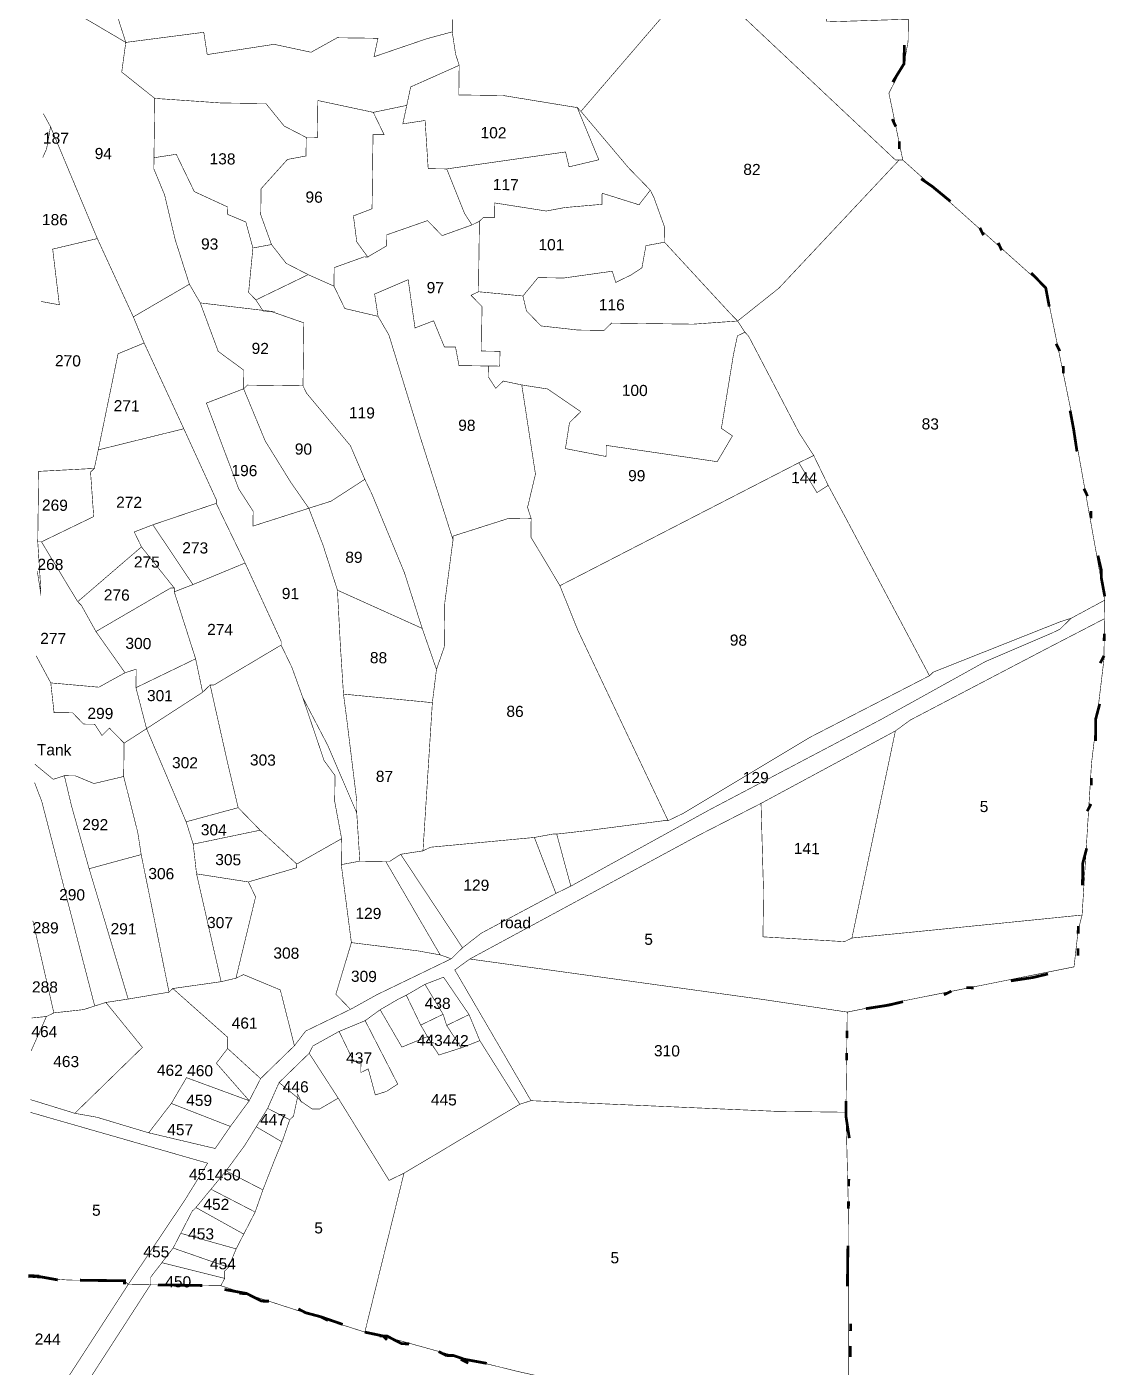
# Model space of a CAD drawing. Header units: metres. Extents: x 259177 to 277314, y 2171367 to 2185445.
# Drawn here: x 264188 to 265342, y 2178125 to 2179559 of the extents above; entities that cross this region are included whole.
import ezdxf

# ---------------------------------------------------------------- set-up
doc = ezdxf.new("R2010")
doc.units = ezdxf.units.M
doc.header["$MEASUREMENT"] = 0
for name, color, linetype in [('SURVEY NO.', 7, 'Continuous'), ('SURVEY PLOT BOUNDARY', 35, 'Continuous'), ('VILLAGE BOUNDARY', 212, 'Continuous')]:
    doc.layers.add(name, color=color, linetype=linetype)
doc.styles.add('PDF Arial', font='arial.ttf')

# ---------------------------------------------------------------- blocks, each defined once
blk = doc.blocks.new('FEWEWFEWQT')
at = {"layer": 'SURVEY PLOT BOUNDARY', "lineweight": 18, "const_width": 0.001}
for points in [[(282132.3774, 2174215.2169), (282132.404, 2174215.1369), (282132.2641, 2174215.2169), (282132.404, 2174215.1369), (282132.3974, 2174215.0835), (282132.4574, 2174215.0369), (282132.4574, 2174214.9102), (282132.4774, 2174214.8635), (282132.4974, 2174214.7835), (282132.524, 2174214.7035), (282132.424, 2174214.6435), (282132.3574, 2174214.7835), (282132.2707, 2174214.9835), (282132.2574, 2174215.0069), (282132.2707, 2174214.9835), (282132.2641, 2174214.9435), (282132.2574, 2174214.928), (282132.2641, 2174214.9435), (282132.2707, 2174214.9835), (282132.3574, 2174214.7835), (282132.2774, 2174214.7635), (282132.2907, 2174214.6635), (282132.2574, 2174214.6691), (282132.2907, 2174214.6635), (282132.2774, 2174214.7635), (282132.3574, 2174214.7835), (282132.424, 2174214.6435), (282132.444, 2174214.5968), (282132.3974, 2174214.5768), (282132.3641, 2174214.4035), (282132.3574, 2174214.3701), (282132.2574, 2174214.3635), (282132.2574, 2174214.2368), (282132.2641, 2174214.1501), (282132.2574, 2174214.2368), (282132.2641, 2174214.2368), (282132.3307, 2174214.1301), (282132.3374, 2174214.1235), (282132.3641, 2174214.0768), (282132.4174, 2174214.0034), (282132.3707, 2174213.9768), (282132.2841, 2174213.9834), (282132.2574, 2174214.0315), (282132.2841, 2174213.9834), (282132.2907, 2174213.9301), (282132.3241, 2174213.9301), (282132.3441, 2174213.9101), (282132.3641, 2174213.9101), (282132.3774, 2174213.8901), (282132.3907, 2174213.9034), (282132.4174, 2174213.8768), (282132.4174, 2174213.8168), (282132.3641, 2174213.8034), (282132.3307, 2174213.8168), (282132.3107, 2174213.8168), (282132.2907, 2174213.8101), (282132.2574, 2174213.8368), (282132.2907, 2174213.8101), (282132.3107, 2174213.8168), (282132.3241, 2174213.7634), (282132.3574, 2174213.6501), (282132.4307, 2174213.4167), (282132.3907, 2174213.4101), (282132.3707, 2174213.4034), (282132.2707, 2174213.7701), (282132.2574, 2174213.8034), (282132.2707, 2174213.7701), (282132.3707, 2174213.4034), (282132.3507, 2174213.3967), (282132.2974, 2174213.3901), (282132.2574, 2174213.5554), (282132.2974, 2174213.3901), (282132.2841, 2174213.3834), (282132.2574, 2174213.3804), (282132.2841, 2174213.3834), (282132.2574, 2174213.3212), (282132.2841, 2174213.3834), (282132.2974, 2174213.3901), (282132.3507, 2174213.3967), (282132.3907, 2174213.4101), (282132.4574, 2174213.3301), (282132.3374, 2174213.21), (282132.2574, 2174213.2336), (282132.3374, 2174213.21), (282132.3774, 2174213.2034), (282132.4707, 2174213.1767), (282132.5907, 2174213.15), (282132.6174, 2174213.19), (282132.6507, 2174213.2367), (282132.6707, 2174213.2767), (282132.684, 2174213.2901), (282132.7307, 2174213.3367), (282132.7507, 2174213.3634), (282132.8307, 2174213.4034), (282132.8773, 2174213.4301), (282133.0107, 2174213.4967), (282133.0307, 2174213.5167), (282133.064, 2174213.5434), (282133.1973, 2174213.6167), (282133.224, 2174213.6301), (282133.4706, 2174213.7701), (282133.7773, 2174213.9368), (282133.9639, 2174214.0435), (282134.0839, 2174214.0968), (282134.0973, 2174214.1035), (282134.1173, 2174214.1235), (282134.1772, 2174214.1568), (282134.1772, 2174214.1235), (282134.0773, 2174214.0701), (282133.8306, 2174213.9368), (282133.8039, 2174213.9168), (282133.564, 2174213.7834), (282133.4506, 2174213.7234), (282133.044, 2174213.4967), (282133.0173, 2174213.4767), (282133.0573, 2174213.4101), (282133.1573, 2174213.2434), (282133.1373, 2174213.2367), (282133.064, 2174213.3501), (282133.044, 2174213.3967), (282132.9973, 2174213.4634), (282132.964, 2174213.4501), (282132.9307, 2174213.4301), (282132.9173, 2174213.4234), (282132.884, 2174213.4034), (282132.8573, 2174213.3834), (282132.8107, 2174213.3634), (282132.764, 2174213.3367), (282132.7574, 2174213.3234), (282132.704, 2174213.2701), (282132.684, 2174213.2234), (282132.664, 2174213.19), (282132.644, 2174213.1567), (282132.6107, 2174213.11), (282132.584, 2174213.0767), (282132.5574, 2174213.0434), (282132.5507, 2174213.0367), (282132.5307, 2174212.9967), (282132.5174, 2174212.97), (282132.4974, 2174212.9434), (282132.4774, 2174212.9167), (282132.4774, 2174212.9034), (282132.4374, 2174212.9034), (282132.4307, 2174212.91), (282132.4374, 2174212.9034), (282132.5374, 2174213.0567), (282132.5774, 2174213.1234), (282132.2574, 2174213.2107), (282132.5774, 2174213.1234), (282132.5374, 2174213.0567), (282132.4374, 2174212.9034), (282132.4307, 2174212.91), (282132.3307, 2174212.91), (282132.2574, 2174212.9141), (282132.3307, 2174212.91), (282132.4307, 2174212.91), (282132.4374, 2174212.9034), (282132.3241, 2174212.7233)], [(282132.3241, 2174212.7233), (282132.4374, 2174212.9034), (282132.4774, 2174212.9034), (282132.2974, 2174212.6167)], [(282132.9907, 2174215.1835), (282132.9907, 2174215.1635), (282132.944, 2174215.1502), (282132.8507, 2174215.1169), (282132.8573, 2174215.1502), (282132.784, 2174215.1502), (282132.7374, 2174215.1235), (282132.6707, 2174215.1369), (282132.5507, 2174215.1169), (282132.544, 2174215.1569), (282132.404, 2174215.1369), (282132.3774, 2174215.2169)]]:
    blk.add_lwpolyline(points, dxfattribs=at)
for points in [[(282133.4306, 2174215.2702), (282133.224, 2174215.0235), (282133.2173, 2174215.0302), (282133.084, 2174215.0502), (282133.004, 2174215.0502), (282133.004, 2174215.1035), (282132.9973, 2174215.1235), (282132.9907, 2174215.1635), (282132.9907, 2174215.1835), (282132.9973, 2174215.2502), (282133.0307, 2174215.2436), (282133.0907, 2174215.2569), (282133.0907, 2174215.2969), (282133.0907, 2174215.3036), (282133.1573, 2174215.4569), (282133.184, 2174215.5302), (282133.1973, 2174215.5302), (282133.3173, 2174215.3902)], [(282133.8439, 2174215.3769), (282133.7839, 2174215.3902), (282133.7639, 2174215.3036), (282133.6573, 2174215.2969), (282133.664, 2174215.1902), (282133.8106, 2174215.1969), (282133.8106, 2174215.1569), (282133.8039, 2174215.1169), (282133.7773, 2174215.0635), (282133.8039, 2174214.9435), (282133.7973, 2174214.9435), (282133.7906, 2174214.9435), (282133.4706, 2174215.2369), (282133.4373, 2174215.2702), (282133.5306, 2174215.3369), (282133.544, 2174215.3502), (282133.664, 2174215.4436), (282133.6573, 2174215.3902), (282133.8039, 2174215.4102), (282133.8773, 2174215.4236), (282133.8773, 2174215.4969), (282133.9173, 2174215.4102), (282133.8973, 2174215.4102), (282133.8573, 2174215.4036)], [(282133.4373, 2174215.2702), (282133.4706, 2174215.2369), (282133.7906, 2174214.9435), (282133.7973, 2174214.9435), (282133.584, 2174214.7102), (282133.5106, 2174214.6502), (282133.4973, 2174214.6635), (282133.3773, 2174214.7902), (282133.3773, 2174214.8168), (282133.3573, 2174214.8702), (282133.3506, 2174214.8835), (282133.3106, 2174214.9235), (282133.224, 2174215.0235), (282133.4306, 2174215.2702)], [(282132.3974, 2174215.0835), (282132.404, 2174215.1369), (282132.544, 2174215.1569), (282132.5507, 2174215.1169), (282132.6707, 2174215.1369), (282132.7374, 2174215.1235), (282132.784, 2174215.1502), (282132.8573, 2174215.1502), (282132.8507, 2174215.1169), (282132.944, 2174215.1502), (282132.9907, 2174215.1635), (282132.9973, 2174215.1235), (282133.004, 2174215.1035), (282132.9173, 2174215.0635), (282132.9107, 2174215.0302), (282132.8507, 2174215.0169), (282132.7507, 2174215.0369), (282132.7507, 2174214.9702), (282132.7307, 2174214.9702), (282132.6907, 2174214.9902), (282132.6574, 2174215.0302), (282132.5774, 2174215.0302), (282132.4574, 2174215.0369)], [(282133.2173, 2174215.0302), (282133.2573, 2174214.9369), (282133.204, 2174214.9235), (282133.1973, 2174214.9502), (282132.984, 2174214.9169), (282132.9507, 2174214.9169), (282132.944, 2174215.0035), (282132.904, 2174214.9969), (282132.9107, 2174215.0302), (282132.9173, 2174215.0635), (282133.004, 2174215.1035), (282133.004, 2174215.0502), (282133.084, 2174215.0502)], [(282132.7307, 2174214.9702), (282132.7307, 2174214.9369), (282132.6974, 2174214.9302), (282132.6507, 2174214.8769), (282132.6507, 2174214.8302), (282132.6707, 2174214.7768), (282132.6374, 2174214.7702), (282132.624, 2174214.8168), (282132.5907, 2174214.8302), (282132.5907, 2174214.8435), (282132.5307, 2174214.8702), (282132.4974, 2174214.9369), (282132.4574, 2174214.9302), (282132.4574, 2174215.0369), (282132.5774, 2174215.0302), (282132.6574, 2174215.0302), (282132.6907, 2174214.9902)], [(282132.6507, 2174214.8302), (282132.6507, 2174214.8769), (282132.6974, 2174214.9302), (282132.7307, 2174214.9369), (282132.7307, 2174214.9702), (282132.7507, 2174214.9702), (282132.7507, 2174215.0369), (282132.8507, 2174215.0169), (282132.8707, 2174214.9769), (282132.8507, 2174214.9769), (282132.8507, 2174214.8435), (282132.8174, 2174214.8302), (282132.824, 2174214.7835), (282132.844, 2174214.7568), (282132.8373, 2174214.7568), (282132.784, 2174214.7368), (282132.784, 2174214.7035), (282132.7374, 2174214.7235), (282132.6974, 2174214.7435), (282132.6707, 2174214.7768)], [(282132.8174, 2174214.8302), (282132.8507, 2174214.8435), (282132.8507, 2174214.9769), (282132.8707, 2174214.9769), (282132.8507, 2174215.0169), (282132.9107, 2174215.0302), (282132.904, 2174214.9969), (282132.944, 2174215.0035), (282132.9507, 2174214.9169), (282132.984, 2174214.9169), (282133.0173, 2174214.8369), (282133.0307, 2174214.8168), (282132.9773, 2174214.7968), (282132.9507, 2174214.8235), (282132.8773, 2174214.7968), (282132.8773, 2174214.7768), (282132.844, 2174214.7568), (282132.824, 2174214.7835)], [(282132.984, 2174214.9169), (282133.1973, 2174214.9502), (282133.204, 2174214.9235), (282133.2573, 2174214.9369), (282133.2173, 2174215.0302), (282133.224, 2174215.0235), (282133.3106, 2174214.9235), (282133.3506, 2174214.8835), (282133.3306, 2174214.8569), (282133.264, 2174214.8769), (282133.264, 2174214.8569), (282133.1973, 2174214.8502), (282133.164, 2174214.8435), (282133.0707, 2174214.8569), (282133.0707, 2174214.8302), (282133.0507, 2174214.8302), (282133.044, 2174214.8235), (282133.0307, 2174214.8168), (282133.0173, 2174214.8369)], [(282133.8039, 2174214.9435), (282134.0639, 2174214.7168), (282134.1106, 2174214.5035), (282134.1772, 2174214.1568), (282134.1173, 2174214.1235), (282134.0973, 2174214.1168), (282133.8706, 2174214.0234), (282133.8639, 2174214.0168), (282133.7106, 2174214.2968), (282133.6773, 2174214.3568), (282133.6506, 2174214.4101), (282133.624, 2174214.4502), (282133.5306, 2174214.6235), (282133.524, 2174214.6302), (282133.5106, 2174214.6502), (282133.584, 2174214.7102), (282133.7973, 2174214.9435)], [(282132.6374, 2174214.7702), (282132.6307, 2174214.6902), (282132.644, 2174214.6768), (282132.6574, 2174214.6568), (282132.6707, 2174214.6568), (282132.544, 2174214.6702), (282132.524, 2174214.7035), (282132.4974, 2174214.7835), (282132.4774, 2174214.8635), (282132.4574, 2174214.9102), (282132.4574, 2174214.9302), (282132.4974, 2174214.9369), (282132.5307, 2174214.8702), (282132.5907, 2174214.8435), (282132.5907, 2174214.8302), (282132.624, 2174214.8168)], [(282133.3773, 2174214.7902), (282133.344, 2174214.7835), (282133.3373, 2174214.7435), (282133.3173, 2174214.7302), (282133.2906, 2174214.7168), (282133.284, 2174214.7368), (282133.1973, 2174214.7235), (282133.1507, 2174214.7235), (282133.124, 2174214.6902), (282133.044, 2174214.6968), (282133.044, 2174214.7435), (282133.044, 2174214.8102), (282133.044, 2174214.8235), (282133.0507, 2174214.8302), (282133.0707, 2174214.8302), (282133.0707, 2174214.8569), (282133.164, 2174214.8435), (282133.1973, 2174214.8502), (282133.264, 2174214.8569), (282133.264, 2174214.8769), (282133.3306, 2174214.8569), (282133.3506, 2174214.8835), (282133.3573, 2174214.8702), (282133.3773, 2174214.8168)], [(282133.0307, 2174214.8168), (282133.044, 2174214.8235), (282133.044, 2174214.8102), (282133.044, 2174214.7435), (282133.044, 2174214.6968), (282133.0307, 2174214.6902), (282133.0507, 2174214.6702), (282133.0507, 2174214.6502), (282133.0507, 2174214.5902), (282133.084, 2174214.5902), (282133.084, 2174214.5635), (282133.064, 2174214.5635), (282133.0107, 2174214.5635), (282133.004, 2174214.5968), (282132.984, 2174214.5968), (282132.964, 2174214.6435), (282132.9307, 2174214.6302), (282132.9173, 2174214.7168), (282132.8573, 2174214.6902), (282132.864, 2174214.6502), (282132.804, 2174214.6635), (282132.784, 2174214.7035), (282132.784, 2174214.7368), (282132.8373, 2174214.7568), (282132.844, 2174214.7568), (282132.8773, 2174214.7768), (282132.8773, 2174214.7968), (282132.9507, 2174214.8235), (282132.9773, 2174214.7968)], [(282132.6307, 2174214.6902), (282132.6374, 2174214.7702), (282132.6707, 2174214.7768), (282132.6974, 2174214.7435), (282132.7374, 2174214.7235), (282132.644, 2174214.6768)], [(282133.124, 2174214.6902), (282133.1507, 2174214.7235), (282133.1973, 2174214.7235), (282133.284, 2174214.7368), (282133.2906, 2174214.7168), (282133.3173, 2174214.7302), (282133.3373, 2174214.7435), (282133.344, 2174214.7835), (282133.3773, 2174214.7902), (282133.4973, 2174214.6635), (282133.5106, 2174214.6502), (282133.4306, 2174214.6435), (282133.284, 2174214.6435), (282133.2706, 2174214.6302), (282133.224, 2174214.6302), (282133.1573, 2174214.6368), (282133.1307, 2174214.6635)], [(282132.7374, 2174214.7235), (282132.784, 2174214.7035), (282132.804, 2174214.6635), (282132.864, 2174214.6502), (282132.884, 2174214.6168), (282132.944, 2174214.4302), (282133.004, 2174214.2501), (282132.9907, 2174214.1368), (282132.9907, 2174214.0568), (282132.9773, 2174214.0168), (282132.9507, 2174214.0901), (282132.9173, 2174214.1901), (282132.8573, 2174214.3301), (282132.844, 2174214.3568), (282132.8174, 2174214.4168), (282132.7374, 2174214.5102), (282132.7307, 2174214.5235), (282132.7307, 2174214.5368), (282132.7307, 2174214.6368), (282132.6707, 2174214.6568), (282132.6574, 2174214.6568), (282132.644, 2174214.6768)], [(282132.544, 2174214.6702), (282132.5774, 2174214.5835), (282132.624, 2174214.5502), (282132.624, 2174214.5168), (282132.5574, 2174214.4902), (282132.6174, 2174214.3368), (282132.644, 2174214.2968), (282132.644, 2174214.2701), (282132.744, 2174214.3035), (282132.7707, 2174214.2368), (282132.7974, 2174214.1568), (282132.804, 2174214.0568), (282132.8107, 2174213.9701), (282132.8174, 2174213.9234), (282132.8373, 2174213.7768), (282132.8373, 2174213.7568), (282132.784, 2174213.8768), (282132.7374, 2174213.9634), (282132.7174, 2174214.0168), (282132.6974, 2174214.0568), (282132.6974, 2174214.0635), (282132.6307, 2174214.2035), (282132.5774, 2174214.3101), (282132.5774, 2174214.3168), (282132.5174, 2174214.4435), (282132.444, 2174214.5968), (282132.424, 2174214.6435), (282132.524, 2174214.7035)], [(282132.8573, 2174214.6902), (282132.9173, 2174214.7168), (282132.9307, 2174214.6302), (282132.964, 2174214.6435), (282132.984, 2174214.5968), (282133.004, 2174214.5968), (282133.0107, 2174214.5635), (282133.064, 2174214.5635), (282133.064, 2174214.5435), (282133.0773, 2174214.5235), (282133.0907, 2174214.5368), (282133.124, 2174214.5302), (282133.1507, 2174214.3701), (282133.1373, 2174214.3101), (282133.144, 2174214.2901), (282133.104, 2174214.2901), (282133.004, 2174214.2568), (282133.004, 2174214.2501), (282132.944, 2174214.4302), (282132.884, 2174214.6168), (282132.864, 2174214.6502)], [(282133.0307, 2174214.6902), (282133.044, 2174214.6968), (282133.124, 2174214.6902), (282133.1307, 2174214.6635), (282133.1573, 2174214.6368), (282133.224, 2174214.6302), (282133.2706, 2174214.6302), (282133.284, 2174214.6435), (282133.4306, 2174214.6435), (282133.5106, 2174214.6502), (282133.524, 2174214.6302), (282133.5106, 2174214.6235), (282133.504, 2174214.5902), (282133.484, 2174214.4568), (282133.504, 2174214.4435), (282133.4773, 2174214.3968), (282133.2773, 2174214.4235), (282133.2773, 2174214.4035), (282133.204, 2174214.4168), (282133.2107, 2174214.4635), (282133.2307, 2174214.4835), (282133.1707, 2174214.5235), (282133.124, 2174214.5302), (282133.0907, 2174214.5368), (282133.0773, 2174214.5235), (282133.064, 2174214.5435), (282133.064, 2174214.5635), (282133.084, 2174214.5635), (282133.084, 2174214.5902), (282133.0507, 2174214.5902), (282133.0507, 2174214.6502), (282133.0507, 2174214.6702)], [(282132.544, 2174214.6702), (282132.6707, 2174214.6568), (282132.7307, 2174214.6368), (282132.7307, 2174214.5368), (282132.7307, 2174214.5235), (282132.6307, 2174214.5235), (282132.624, 2174214.5168), (282132.624, 2174214.5502), (282132.5774, 2174214.5835)], [(282133.6506, 2174214.4101), (282133.624, 2174214.3968), (282133.1973, 2174214.1701), (282133.144, 2174214.2568), (282133.144, 2174214.2901), (282133.1373, 2174214.3101), (282133.1507, 2174214.3701), (282133.124, 2174214.5302), (282133.1707, 2174214.5235), (282133.2307, 2174214.4835), (282133.2107, 2174214.4635), (282133.204, 2174214.4168), (282133.2773, 2174214.4035), (282133.2773, 2174214.4235), (282133.4773, 2174214.3968), (282133.504, 2174214.4435), (282133.484, 2174214.4568), (282133.504, 2174214.5902), (282133.5106, 2174214.6235), (282133.524, 2174214.6302), (282133.5306, 2174214.6235), (282133.624, 2174214.4502)], [(282132.3641, 2174214.4035), (282132.3974, 2174214.5768), (282132.444, 2174214.5968), (282132.5174, 2174214.4435)], [(282132.5574, 2174214.4902), (282132.624, 2174214.5168), (282132.664, 2174214.4235), (282132.7107, 2174214.3501), (282132.744, 2174214.3035), (282132.644, 2174214.2701), (282132.644, 2174214.2968), (282132.6174, 2174214.3368)], [(282132.624, 2174214.5168), (282132.6307, 2174214.5235), (282132.7307, 2174214.5235), (282132.7374, 2174214.5102), (282132.8174, 2174214.4168), (282132.844, 2174214.3568), (282132.784, 2174214.3168), (282132.744, 2174214.3035), (282132.7107, 2174214.3501), (282132.664, 2174214.4235)], [(282132.5774, 2174214.3101), (282132.464, 2174214.2701), (282132.4307, 2174214.2568), (282132.444, 2174214.2301), (282132.3307, 2174214.1301), (282132.2641, 2174214.2368), (282132.3574, 2174214.2835), (282132.3507, 2174214.3635), (282132.3574, 2174214.3701), (282132.3641, 2174214.4035), (282132.5174, 2174214.4435), (282132.5774, 2174214.3168)], [(282133.624, 2174214.3968), (282133.6506, 2174214.4101), (282133.6773, 2174214.3568), (282133.6573, 2174214.3435)], [(282133.6773, 2174214.3568), (282133.7106, 2174214.2968), (282133.8639, 2174214.0168), (282133.6506, 2174213.9034), (282133.424, 2174213.7634), (282133.3973, 2174213.7501), (282133.2307, 2174214.0901), (282133.1973, 2174214.1701), (282133.624, 2174214.3968), (282133.6573, 2174214.3435)], [(282132.2641, 2174214.2368), (282132.2574, 2174214.2368), (282132.2574, 2174214.3635), (282132.3574, 2174214.3701), (282132.3507, 2174214.3635), (282132.3574, 2174214.2835)], [(282132.744, 2174214.3035), (282132.784, 2174214.3168), (282132.844, 2174214.3568), (282132.8573, 2174214.3301), (282132.9173, 2174214.1901), (282132.9507, 2174214.0901), (282132.7974, 2174214.1568), (282132.7707, 2174214.2368)], [(282132.464, 2174214.2701), (282132.5774, 2174214.3101), (282132.6307, 2174214.2035), (282132.5374, 2174214.1635)], [(282133.144, 2174214.2901), (282133.144, 2174214.2568), (282133.1973, 2174214.1701), (282133.2307, 2174214.0901), (282133.3973, 2174213.7501), (282133.3906, 2174213.7501), (282133.2507, 2174213.7301), (282133.1973, 2174213.7234), (282133.1907, 2174213.7234), (282133.1573, 2174213.7168), (282132.9707, 2174213.6968), (282132.9573, 2174213.6901), (282132.9707, 2174213.9568), (282132.9773, 2174214.0168), (282132.9907, 2174214.0568), (282132.9907, 2174214.1368), (282133.004, 2174214.2501), (282133.004, 2174214.2568), (282133.104, 2174214.2901)], [(282132.4307, 2174214.2568), (282132.464, 2174214.2701), (282132.5374, 2174214.1635), (282132.504, 2174214.1501), (282132.504, 2174214.1568), (282132.444, 2174214.2301)], [(282132.504, 2174214.1568), (282132.4974, 2174214.1568), (282132.3641, 2174214.0768), (282132.3374, 2174214.1235), (282132.3307, 2174214.1301), (282132.444, 2174214.2301)], [(282132.6974, 2174214.0568), (282132.5774, 2174213.9834), (282132.5707, 2174213.9834), (282132.5574, 2174213.9701), (282132.544, 2174214.0301), (282132.504, 2174214.1501), (282132.5374, 2174214.1635), (282132.6307, 2174214.2035), (282132.6974, 2174214.0635)], [(282132.2641, 2174214.1501), (282132.2641, 2174214.1435), (282132.2574, 2174214.1835), (282132.2641, 2174214.1435)], [(282132.504, 2174214.1568), (282132.504, 2174214.1501), (282132.544, 2174214.0301), (282132.4374, 2174213.9768), (282132.4374, 2174214.0101), (282132.4174, 2174214.0034), (282132.3641, 2174214.0768), (282132.4974, 2174214.1568)], [(282132.9507, 2174214.0901), (282132.9773, 2174214.0168), (282132.9707, 2174213.9568), (282132.8107, 2174213.9701), (282132.804, 2174214.0568), (282132.7974, 2174214.1568)], [(282134.0839, 2174214.0968), (282133.9639, 2174214.0435), (282133.7773, 2174213.9368), (282133.4706, 2174213.7701), (282133.224, 2174213.6301), (282133.1973, 2174213.7234), (282133.2507, 2174213.7301), (282133.3906, 2174213.7501), (282133.3973, 2174213.7501), (282133.424, 2174213.7634), (282133.6506, 2174213.9034), (282133.8639, 2174214.0168), (282133.8706, 2174214.0234), (282134.0973, 2174214.1168), (282134.1173, 2174214.1235), (282134.0973, 2174214.1035)], [(282134.1439, 2174213.5901), (282133.8506, 2174213.5567), (282133.7306, 2174213.5434), (282133.8039, 2174213.9168), (282133.8306, 2174213.9368), (282134.0773, 2174214.0701), (282134.1772, 2174214.1235), (282134.1772, 2174214.0901), (282134.1772, 2174214.0501), (282134.1573, 2174213.8634)], [(282132.7374, 2174213.9634), (282132.7774, 2174213.8501), (282132.7974, 2174213.8234), (282132.7974, 2174213.7768), (282132.8107, 2174213.7101), (282132.7307, 2174213.6634), (282132.664, 2174213.7234), (282132.6507, 2174213.7368), (282132.624, 2174213.7634), (282132.604, 2174213.8434), (282132.5707, 2174213.9834), (282132.5774, 2174213.9834), (282132.6974, 2174214.0568), (282132.7174, 2174214.0168)], [(282132.5574, 2174213.9701), (282132.4574, 2174213.9034), (282132.4374, 2174213.9768), (282132.544, 2174214.0301)], [(282132.4374, 2174213.9768), (282132.4574, 2174213.9034), (282132.4174, 2174213.8768), (282132.3907, 2174213.9034), (282132.3774, 2174213.8901), (282132.3641, 2174213.9101), (282132.3441, 2174213.9101), (282132.3241, 2174213.9301), (282132.2907, 2174213.9301), (282132.2841, 2174213.9834), (282132.3707, 2174213.9768), (282132.4174, 2174214.0034), (282132.4374, 2174214.0101)], [(282132.624, 2174213.7634), (282132.5307, 2174213.7368), (282132.4574, 2174213.9034), (282132.5574, 2174213.9701), (282132.5707, 2174213.9834), (282132.604, 2174213.8434)], [(282132.8373, 2174213.7568), (282132.844, 2174213.6701), (282132.8107, 2174213.6634), (282132.8107, 2174213.6701), (282132.8107, 2174213.7101), (282132.7974, 2174213.7768), (282132.7974, 2174213.8234), (282132.7774, 2174213.8501), (282132.7374, 2174213.9634), (282132.784, 2174213.8768)], [(282132.9707, 2174213.9568), (282132.9573, 2174213.6901), (282132.9173, 2174213.6834), (282132.8973, 2174213.6701), (282132.8907, 2174213.6701), (282132.844, 2174213.6701), (282132.8373, 2174213.7568), (282132.8373, 2174213.7768), (282132.8174, 2174213.9234), (282132.8107, 2174213.9701)], [(282132.5307, 2174213.7368), (282132.544, 2174213.6968), (282132.5507, 2174213.6434), (282132.5974, 2174213.4501), (282132.5107, 2174213.4367), (282132.504, 2174213.4301), (282132.4507, 2174213.6768), (282132.444, 2174213.7168), (282132.4174, 2174213.8168), (282132.4174, 2174213.8768), (282132.4574, 2174213.9034)], [(282133.564, 2174213.7834), (282133.8039, 2174213.9168), (282133.7306, 2174213.5434), (282133.7173, 2174213.5367), (282133.5706, 2174213.5434), (282133.5706, 2174213.6234)], [(282132.3107, 2174213.8168), (282132.3307, 2174213.8168), (282132.3641, 2174213.8034), (282132.4174, 2174213.8168), (282132.444, 2174213.7168), (282132.4507, 2174213.6768), (282132.3574, 2174213.6501), (282132.3241, 2174213.7634)], [(282133.7306, 2174213.5434), (282133.8506, 2174213.5567), (282134.1439, 2174213.5901), (282134.1373, 2174213.5634), (282134.1306, 2174213.4967), (282133.7239, 2174213.4101), (282133.5773, 2174213.4301), (282133.044, 2174213.4967), (282133.4506, 2174213.7234), (282133.564, 2174213.7834), (282133.5706, 2174213.6234), (282133.5706, 2174213.5434), (282133.7173, 2174213.5367)], [(282132.5307, 2174213.7368), (282132.624, 2174213.7634), (282132.6507, 2174213.7368), (282132.664, 2174213.7234), (282132.544, 2174213.6968)], [(282132.544, 2174213.6968), (282132.664, 2174213.7234), (282132.7307, 2174213.6634), (282132.7307, 2174213.6568), (282132.644, 2174213.6301), (282132.5507, 2174213.6434)], [(282133.1973, 2174213.6167), (282133.064, 2174213.5434), (282133.0307, 2174213.5167), (282132.9173, 2174213.6834), (282132.9573, 2174213.6901), (282132.9707, 2174213.6968), (282133.1573, 2174213.7168)], [(282133.224, 2174213.6301), (282133.1973, 2174213.6167), (282133.1573, 2174213.7168), (282133.1907, 2174213.7234), (282133.1973, 2174213.7234)], [(282132.8107, 2174213.6634), (282132.8307, 2174213.5234), (282132.804, 2174213.4301), (282132.8174, 2174213.4167), (282132.8307, 2174213.4034), (282132.7507, 2174213.3634), (282132.7307, 2174213.3367), (282132.704, 2174213.4367), (282132.6374, 2174213.4634), (282132.624, 2174213.4567), (282132.6574, 2174213.6034), (282132.644, 2174213.6301), (282132.7307, 2174213.6568), (282132.7307, 2174213.6634), (282132.8107, 2174213.7101), (282132.8107, 2174213.6701)], [(282132.3574, 2174213.6501), (282132.4507, 2174213.6768), (282132.504, 2174213.4301), (282132.4307, 2174213.4167)], [(282132.8107, 2174213.6634), (282132.844, 2174213.6701), (282132.8907, 2174213.6701), (282132.9907, 2174213.5034), (282132.9507, 2174213.5101), (282132.8307, 2174213.5234)], [(282132.8907, 2174213.6701), (282132.8973, 2174213.6701), (282132.9173, 2174213.6834), (282133.0307, 2174213.5167), (282133.0107, 2174213.4967), (282132.9907, 2174213.5034)], [(282132.644, 2174213.6301), (282132.6574, 2174213.6034), (282132.624, 2174213.4567), (282132.5974, 2174213.4501), (282132.5507, 2174213.6434)], [(282132.9907, 2174213.5034), (282133.0107, 2174213.4967), (282132.8773, 2174213.4301), (282132.8307, 2174213.4034), (282132.8174, 2174213.4167), (282132.804, 2174213.4301), (282132.8307, 2174213.5234), (282132.9507, 2174213.5101)], [(282133.7239, 2174213.4101), (282133.7239, 2174213.23), (282133.5973, 2174213.23), (282133.1573, 2174213.2434), (282133.0573, 2174213.4101), (282133.0173, 2174213.4767), (282133.044, 2174213.4967), (282133.5773, 2174213.4301)], [(282132.7307, 2174213.3367), (282132.684, 2174213.2901), (282132.6707, 2174213.2767), (282132.6107, 2174213.3301), (282132.6107, 2174213.3501), (282132.5107, 2174213.4367), (282132.5974, 2174213.4501), (282132.624, 2174213.4567), (282132.6374, 2174213.4634), (282132.704, 2174213.4367)], [(282132.9307, 2174213.4301), (282132.964, 2174213.4501), (282132.9973, 2174213.3967), (282132.9573, 2174213.3767)], [(282133.044, 2174213.3967), (282133.004, 2174213.3767), (282132.9973, 2174213.3967), (282132.964, 2174213.4501), (282132.9973, 2174213.4634)], [(282132.6107, 2174213.3301), (282132.5907, 2174213.3034), (282132.6507, 2174213.2367), (282132.5374, 2174213.2767), (282132.5107, 2174213.23), (282132.4707, 2174213.1767), (282132.3774, 2174213.2034), (282132.3374, 2174213.21), (282132.4574, 2174213.3301), (282132.3907, 2174213.4101), (282132.4307, 2174213.4167), (282132.504, 2174213.4301), (282132.5107, 2174213.4367), (282132.6107, 2174213.3501)], [(282132.9573, 2174213.3767), (282132.9773, 2174213.3434), (282132.9707, 2174213.3567), (282132.924, 2174213.3367), (282132.884, 2174213.4034), (282132.9173, 2174213.4234), (282132.9307, 2174213.4301)], [(282132.884, 2174213.4034), (282132.924, 2174213.3367), (282132.9707, 2174213.3567), (282132.9773, 2174213.3434), (282132.9907, 2174213.3234), (282133.0307, 2174213.3367), (282133.064, 2174213.3501), (282133.1373, 2174213.2367), (282132.9307, 2174213.11), (282132.904, 2174213.0967), (282132.8107, 2174213.2434), (282132.7574, 2174213.3234), (282132.764, 2174213.3367), (282132.8107, 2174213.3634), (282132.8373, 2174213.3101), (282132.8507, 2174213.3101), (282132.8507, 2174213.2901), (282132.864, 2174213.2967), (282132.8773, 2174213.2501), (282132.8973, 2174213.2567), (282132.9173, 2174213.2701), (282132.8573, 2174213.3834)], [(282132.8107, 2174213.3634), (282132.8573, 2174213.3834), (282132.9173, 2174213.2701), (282132.8973, 2174213.2567), (282132.8773, 2174213.2501), (282132.864, 2174213.2967), (282132.8507, 2174213.2901), (282132.8507, 2174213.3101), (282132.8373, 2174213.3101)], [(282133.004, 2174213.3767), (282133.0307, 2174213.3367), (282132.9907, 2174213.3234), (282132.9773, 2174213.3434), (282132.9573, 2174213.3767), (282132.9973, 2174213.3967)], [(282133.004, 2174213.3767), (282133.044, 2174213.3967), (282133.064, 2174213.3501), (282133.0307, 2174213.3367)], [(282132.5907, 2174213.3034), (282132.6107, 2174213.3301), (282132.6707, 2174213.2767), (282132.6507, 2174213.2367)], [(282132.7574, 2174213.3234), (282132.8107, 2174213.2434), (282132.7774, 2174213.2234), (282132.764, 2174213.2234), (282132.744, 2174213.2367), (282132.7374, 2174213.2501), (282132.7374, 2174213.2434), (282132.704, 2174213.2701)], [(282132.5107, 2174213.23), (282132.5374, 2174213.2767), (282132.6507, 2174213.2367), (282132.6174, 2174213.19)], [(282132.7307, 2174213.21), (282132.724, 2174213.2034), (282132.684, 2174213.2234), (282132.704, 2174213.2701), (282132.7374, 2174213.2434)], [(282132.4707, 2174213.1767), (282132.5107, 2174213.23), (282132.6174, 2174213.19), (282132.5907, 2174213.15)], [(282132.744, 2174213.2367), (282132.764, 2174213.2234), (282132.7774, 2174213.2234), (282132.8107, 2174213.2434), (282132.904, 2174213.0967), (282132.9307, 2174213.11), (282132.864, 2174212.8233), (282132.604, 2174212.9034), (282132.6107, 2174212.9167), (282132.6107, 2174212.93), (282132.6174, 2174212.9367), (282132.6307, 2174212.97), (282132.644, 2174212.9967), (282132.664, 2174213.0367), (282132.6774, 2174213.0767), (282132.6974, 2174213.13), (282132.7107, 2174213.1634), (282132.724, 2174213.2034), (282132.7307, 2174213.21), (282132.7374, 2174213.2434)], [(282132.7374, 2174213.2501), (282132.744, 2174213.2367), (282132.7374, 2174213.2434)], [(282133.7373, 2174212.5767), (282133.7373, 2174212.53), (282133.6973, 2174212.55), (282133.424, 2174212.6967), (282133.1373, 2174212.7567), (282133.024, 2174212.7833), (282132.8973, 2174212.8167), (282132.864, 2174212.8233), (282132.9307, 2174213.11), (282133.1373, 2174213.2367), (282133.1573, 2174213.2434), (282133.5973, 2174213.23), (282133.7239, 2174213.23), (282133.7306, 2174213.0567), (282133.7373, 2174212.6167)], [(282132.724, 2174213.2034), (282132.7107, 2174213.1634), (282132.664, 2174213.19), (282132.684, 2174213.2234)], [(282132.6774, 2174213.0767), (282132.6107, 2174213.11), (282132.644, 2174213.1567), (282132.664, 2174213.19), (282132.7107, 2174213.1634), (282132.6974, 2174213.13)], [(282132.6774, 2174213.0767), (282132.664, 2174213.0367), (282132.584, 2174213.0767), (282132.6107, 2174213.11)], [(282132.664, 2174213.0367), (282132.644, 2174212.9967), (282132.5574, 2174213.0434), (282132.584, 2174213.0767)], [(282132.644, 2174212.9967), (282132.6307, 2174212.97), (282132.5307, 2174212.9967), (282132.5507, 2174213.0367), (282132.5574, 2174213.0434)], [(282132.6307, 2174212.97), (282132.6174, 2174212.9367), (282132.5174, 2174212.97), (282132.5307, 2174212.9967)], [(282132.6107, 2174212.93), (282132.6107, 2174212.9167), (282132.4974, 2174212.9434), (282132.5174, 2174212.97), (282132.6174, 2174212.9367)], [(282132.6107, 2174212.9167), (282132.604, 2174212.9034), (282132.4774, 2174212.9034), (282132.4774, 2174212.9167), (282132.4974, 2174212.9434)], [(282132.604, 2174212.9034), (282132.864, 2174212.8233), (282132.8973, 2174212.8167), (282133.024, 2174212.7833), (282133.1373, 2174212.7567), (282133.424, 2174212.6967), (282133.6973, 2174212.55), (282133.7373, 2174212.53), (282133.484, 2174212.3566), (282133.1973, 2174212.13), (282133.044, 2174212.4233), (282133.0507, 2174212.4767), (282132.9907, 2174212.4967), (282132.804, 2174212.65), (282132.7907, 2174212.6567), (282132.6907, 2174212.71), (282132.2841, 2174212.59), (282132.2774, 2174212.59), (282132.2974, 2174212.6167), (282132.4774, 2174212.9034)]]:
    blk.add_lwpolyline(points, close=True, dxfattribs=at)
at = {"layer": 'VILLAGE BOUNDARY', "const_width": 0.005}
for points in [[(282133.8039, 2174215.1502), (282133.8039, 2174215.1235), (282133.8039, 2174215.1169), (282133.7839, 2174215.0835)], [(282133.7839, 2174215.0169), (282133.7906, 2174215.0035)], [(282133.7973, 2174214.9769), (282133.7973, 2174214.9635)], [(282133.8373, 2174214.9102), (282133.8573, 2174214.8969), (282133.8906, 2174214.8702)], [(282133.9439, 2174214.8235), (282133.9506, 2174214.8102)], [(282133.9773, 2174214.7968), (282133.9839, 2174214.7835)], [(282134.0373, 2174214.7435), (282134.0573, 2174214.7235), (282134.0639, 2174214.7168), (282134.0706, 2174214.6835)], [(282134.0839, 2174214.6168), (282134.0906, 2174214.6035)], [(282134.0973, 2174214.5768), (282134.0973, 2174214.5635)], [(282134.1106, 2174214.4968), (282134.1173, 2174214.4635), (282134.1239, 2174214.4235)], [(282134.1373, 2174214.3568), (282134.1439, 2174214.3435)], [(282134.1506, 2174214.3168), (282134.1506, 2174214.3035)], [(282134.1639, 2174214.2368), (282134.1706, 2174214.2101), (282134.1706, 2174214.1968), (282134.1772, 2174214.1635)], [(282134.1772, 2174214.0968), (282134.1772, 2174214.0835)], [(282134.1772, 2174214.0568), (282134.1706, 2174214.0435)], [(282134.1706, 2174213.9701), (282134.1639, 2174213.9434), (282134.1639, 2174213.9034)], [(282134.1573, 2174213.8368), (282134.1573, 2174213.8234)], [(282134.1573, 2174213.7901), (282134.1506, 2174213.7768)], [(282134.1506, 2174213.7101), (282134.1439, 2174213.6834), (282134.1439, 2174213.6434)], [(282134.1373, 2174213.5701), (282134.1373, 2174213.5634), (282134.1373, 2174213.5567)], [(282134.1373, 2174213.5301), (282134.1373, 2174213.5167)], [(282134.0839, 2174213.4834), (282134.0573, 2174213.4767), (282134.0173, 2174213.4701)], [(282133.9106, 2174213.4501), (282133.8973, 2174213.4434)], [(282133.9506, 2174213.4567), (282133.9373, 2174213.4567)], [(282133.8239, 2174213.4301), (282133.7973, 2174213.4234), (282133.7573, 2174213.4167)], [(282133.7239, 2174213.3767), (282133.7239, 2174213.3634)], [(282133.7239, 2174213.3367), (282133.7239, 2174213.3234)], [(282133.7239, 2174213.2501), (282133.7239, 2174213.23), (282133.7239, 2174213.2234), (282133.7306, 2174213.1834)], [(282133.7306, 2174213.11), (282133.7306, 2174213.0967)], [(282133.7306, 2174213.07), (282133.7306, 2174213.0567)], [(282133.7306, 2174212.99), (282133.7306, 2174212.9567), (282133.7306, 2174212.9167)], [(282132.3107, 2174212.91), (282132.2707, 2174212.9167), (282132.2574, 2174212.9167)], [(282132.2774, 2174212.9167), (282132.2641, 2174212.9167)], [(282132.3907, 2174212.91), (282132.3574, 2174212.91), (282132.3507, 2174212.91)], [(282132.3774, 2174212.91), (282132.3907, 2174212.91), (282132.4174, 2174212.91), (282132.4307, 2174212.91), (282132.4307, 2174212.9034)], [(282132.4907, 2174212.9034), (282132.504, 2174212.9034), (282132.5307, 2174212.9034), (282132.5707, 2174212.9034)], [(282132.544, 2174212.9034), (282132.5307, 2174212.9034)], [(282132.6507, 2174212.89), (282132.6107, 2174212.8967)], [(282132.6374, 2174212.89), (282132.6507, 2174212.89), (282132.6774, 2174212.8767), (282132.6907, 2174212.8767)], [(282132.744, 2174212.8634), (282132.7574, 2174212.8567), (282132.784, 2174212.85), (282132.824, 2174212.8367)], [(282132.7974, 2174212.8434), (282132.784, 2174212.85)], [(282133.7373, 2174212.85), (282133.7373, 2174212.8367)], [(282132.864, 2174212.8233), (282132.8973, 2174212.8167), (282132.904, 2174212.8167), (282132.9307, 2174212.8033), (282132.944, 2174212.8033)], [(282132.8907, 2174212.8167), (282132.8973, 2174212.8167), (282132.904, 2174212.81)], [(282133.7373, 2174212.81), (282133.7373, 2174212.79)], [(282132.9973, 2174212.79), (282133.0107, 2174212.7833), (282133.024, 2174212.7833), (282133.044, 2174212.7767), (282133.084, 2174212.77)], [(282133.0507, 2174212.77), (282133.0373, 2174212.7767)]]:
    blk.add_lwpolyline(points, dxfattribs=at)
at = {"layer": 'SURVEY NO.', "char_height": 0.02, "attachment_point": 7, "style": 'PDF Arial'}
for s, insert in [('102', (282133.044, 2174214.9728)), ('187', (282132.2574, 2174214.9528)), ('94', (282132.3507, 2174214.9262)), ('138', (282132.5574, 2174214.9195)), ('82', (282133.5173, 2174214.9128)), ('117', (282133.0673, 2174214.8801)), ('96', (282132.7307, 2174214.8528)), ('186', (282132.2574, 2174214.8062)), ('93', (282132.544, 2174214.7661)), ('101', (282133.1507, 2174214.7728)), ('97', (282132.9507, 2174214.6928)), ('116', (282133.2607, 2174214.6662)), ('92', (282132.6374, 2174214.5795)), ('270', (282132.2841, 2174214.5528)), ('100', (282133.304, 2174214.5128)), ('271', (282132.3907, 2174214.4734)), ('119', (282132.814, 2174214.4661)), ('98', (282133.0107, 2174214.4461)), ('83', (282133.8439, 2174214.4594)), ('90', (282132.7174, 2174214.3995)), ('196', (282132.604, 2174214.3595)), ('99', (282133.3173, 2174214.3595)), ('144', (282133.6106, 2174214.36)), ('272', (282132.3974, 2174214.3)), ('269', (282132.2641, 2174214.2928)), ('273', (282132.5174, 2174214.2194)), ('89', (282132.8107, 2174214.2061)), ('268', (282132.2574, 2174214.1861)), ('275', (282132.4307, 2174214.1928)), ('276', (282132.3774, 2174214.1328)), ('91', (282132.6974, 2174214.1394)), ('277', (282132.2641, 2174214.0533)), ('274', (282132.564, 2174214.0733)), ('98', (282133.504, 2174214.0661)), ('300', (282132.4174, 2174214.0461)), ('88', (282132.8573, 2174214.0261)), ('301', (282132.4574, 2174213.9527)), ('86', (282133.104, 2174213.9328)), ('299', (282132.3507, 2174213.9194)), ('Tank', (282132.2607, 2174213.8528)), ('303', (282132.644, 2174213.8394)), ('302', (282132.504, 2174213.8327)), ('87', (282132.8707, 2174213.8128)), ('129', (282133.5306, 2174213.8194)), ('5', (282133.9573, 2174213.7727)), ('292', (282132.3441, 2174213.7194)), ('304', (282132.5574, 2174213.7127)), ('141', (282133.624, 2174213.6933)), ('305', (282132.584, 2174213.6594)), ('306', (282132.464, 2174213.6327)), ('129', (282133.0307, 2174213.6194)), ('290', (282132.3041, 2174213.5927)), ('307', (282132.5707, 2174213.546)), ('129', (282132.8373, 2174213.5661)), ('road', (282133.0973, 2174213.5528)), ('289', (282132.2574, 2174213.5327)), ('291', (282132.3974, 2174213.5327)), ('5', (282133.3573, 2174213.5261)), ('308', (282132.6907, 2174213.4927)), ('309', (282132.8307, 2174213.4527)), ('288', (282132.2574, 2174213.4261)), ('438', (282132.964, 2174213.406)), ('461', (282132.6174, 2174213.366)), ('464', (282132.2574, 2174213.346)), ('443442', (282132.9507, 2174213.3394)), ('437', (282132.824, 2174213.306)), ('310', (282133.3773, 2174213.326)), ('463', (282132.2974, 2174213.2927)), ('462 460', (282132.484, 2174213.2794)), ('446', (282132.7107, 2174213.2527)), ('459', (282132.5374, 2174213.226)), ('445', (282132.9773, 2174213.2327)), ('447', (282132.6707, 2174213.1933)), ('457', (282132.504, 2174213.1727)), ('451450', (282132.544, 2174213.0927)), ('5', (282132.3707, 2174213.026)), ('452', (282132.5707, 2174213.0394)), ('5', (282132.7707, 2174212.9994)), ('453', (282132.544, 2174212.986)), ('455', (282132.464, 2174212.9527)), ('5', (282133.304, 2174212.9527)), ('454', (282132.584, 2174212.9327)), ('450', (282132.504, 2174212.8993)), ('244', (282132.2707, 2174212.7932))]:
    blk.add_mtext(s, dxfattribs=dict(at, insert=insert))

msp = doc.modelspace()

# ---------------------------------------------------------------- block references
at = {"xscale": 594.7216958835667, "yscale": 594.7216958835667, "zscale": 594.7216958835667, "rotation": 359.254356221976}
msp.add_blockref('FEWEWFEWQT', (-184338996.6, -1288580324.6), dxfattribs=at)

doc.saveas('drawing.dxf')
